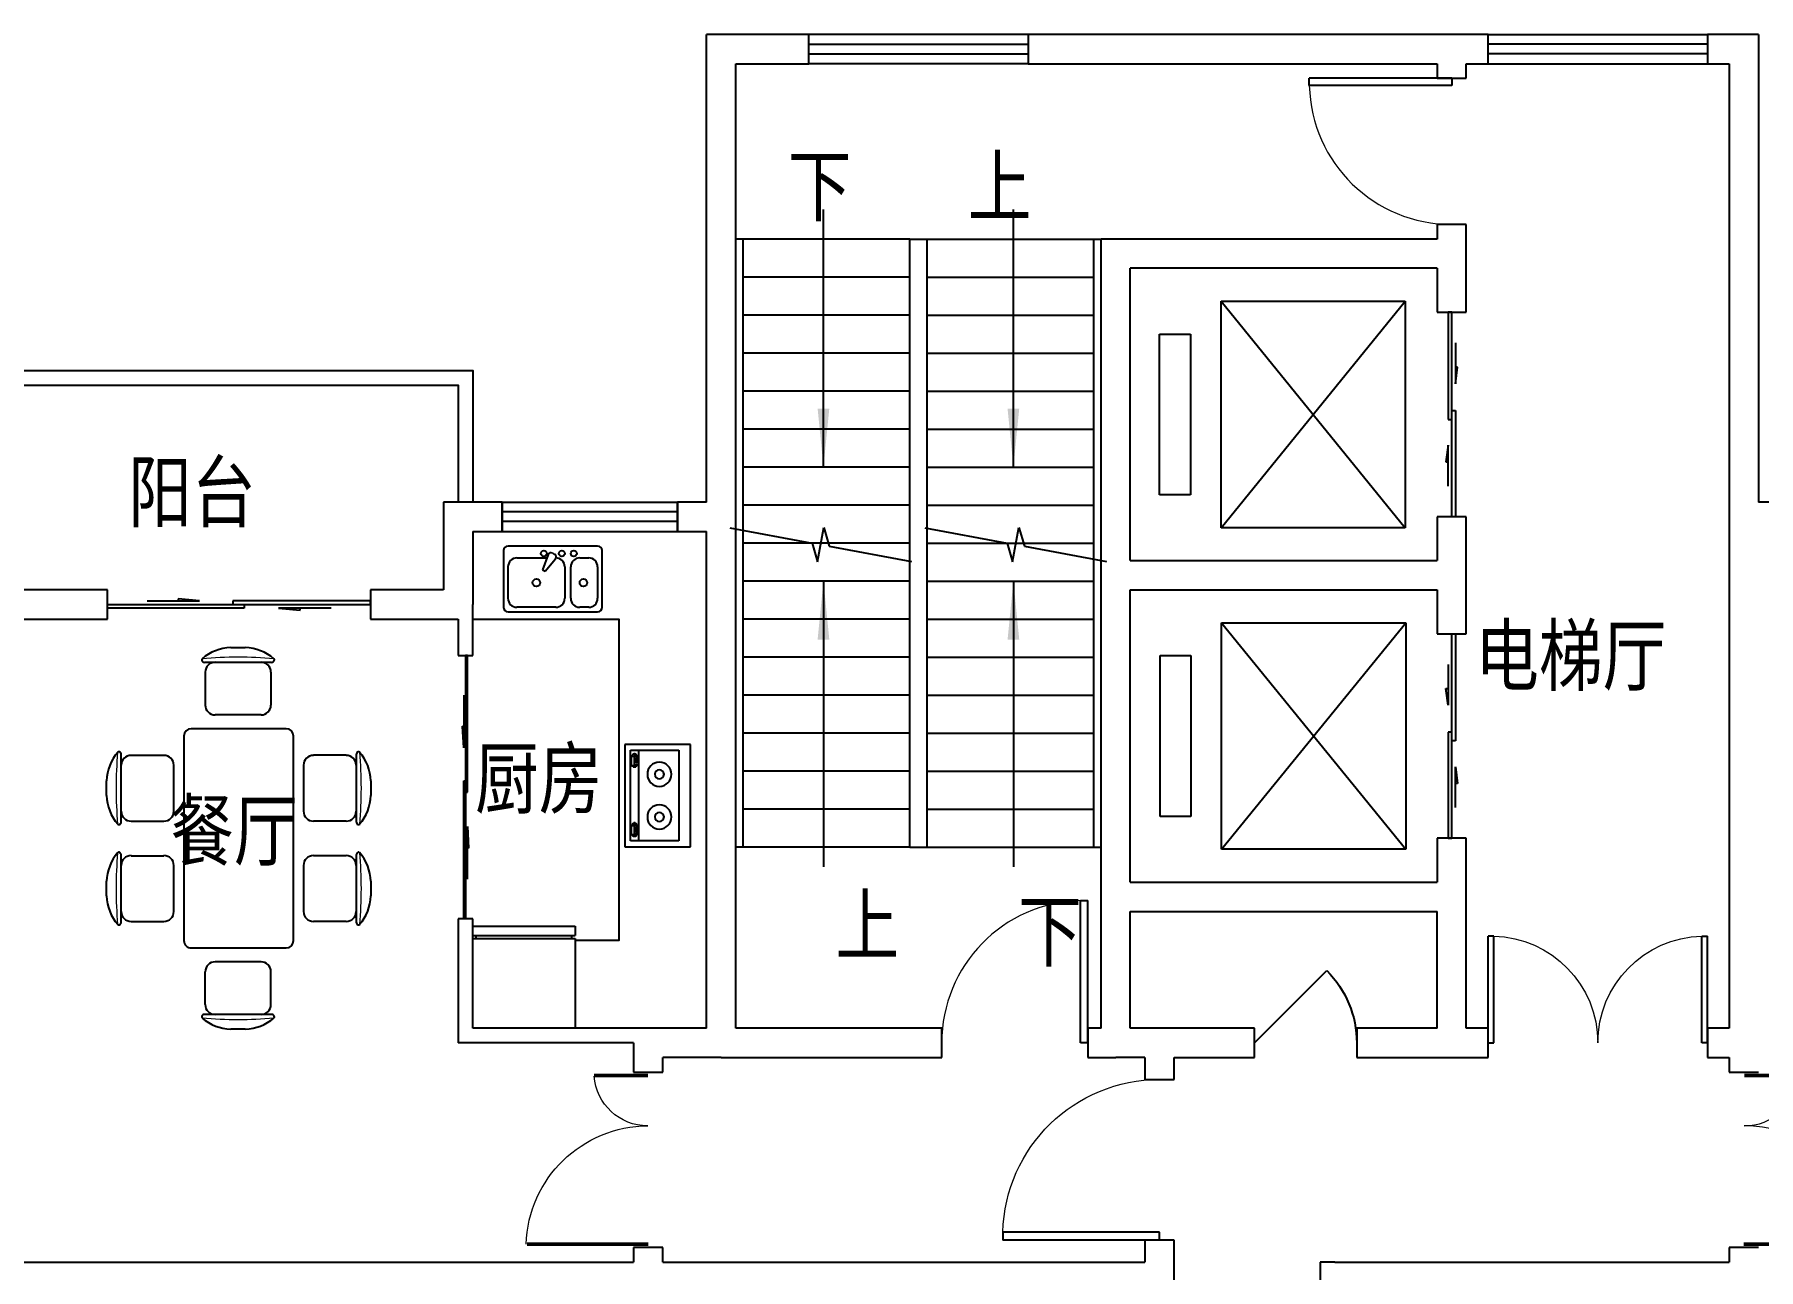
# Model space of a CAD drawing. Extents: x 4718159 to 4750259, y -1162956 to -1143856.
# Drawn here: x 4725859 to 4737659, y -1152306 to -1143856 of the extents above; entities that cross this region are included whole.
import ezdxf

# ---------------------------------------------------------------- set-up
doc = ezdxf.new("R2010")
doc.units = 0
doc.header["$MEASUREMENT"] = 0
doc.layers.get('0').update_dxf_attribs({"linetype": 'CONTINUOUS'})
for name, color, linetype in [('0-栏杆', 165, 'CONTINUOUS'), ('BALCONY', 153, 'CONTINUOUS'), ('BATH', 8, 'CONTINUOUS'), ('F', 8, 'CONTINUOUS'), ('F1', 8, 'CONTINUOUS'), ('STAIR', 3, 'CONTINUOUS'), ('text', 75, 'CONTINUOUS'), ('WALL', 2, 'CONTINUOUS'), ('WINDOW', 4, 'CONTINUOUS'), ('家具', 8, 'CONTINUOUS')]:
    doc.layers.add(name, color=color, linetype=linetype)
doc.styles.add('DIM_FONT', font='SIMPLEX.shx', dxfattribs={"width": 0.8})
doc.styles.add('黑体', font='simhei.ttf')

# ---------------------------------------------------------------- blocks, each defined once
blk = doc.blocks.new('_ARROW')
blk.add_solid([(0, 0), (-1, 0.1), (-1, -0.1)])
blk = doc.blocks.new('111')
at = {"layer": 'STAIR'}
for p, q in [((50, 0), (0, 0)), ((50, -4160), (50, 0)), ((1190, 0), (50, 0)), ((1190, 0), (1310, 0)), ((1310, 0), (2450, 0)), ((2450, 0), (2500, 0)), ((2450, -4160), (2450, 0)), ((1190, -260), (50, -260)), ((1310, -260), (2450, -260)), ((1190, -520), (50, -520)), ((1310, -520), (2450, -520)), ((1190, -780), (50, -780)), ((1310, -780), (2450, -780)), ((1190, -1040), (50, -1040)), ((1310, -1040), (2450, -1040)), ((1190, -1300), (50, -1300)), ((1310, -1300), (2450, -1300)), ((1190, -1560), (50, -1560)), ((1310, -1560), (2450, -1560)), ((1190, -1820), (50, -1820)), ((1310, -1820), (2450, -1820)), ((-40, -1976), (522, -2080)), ((560, -2209), (603, -1973)), ((603, -1973), (640, -2102)), ((1294, -1976), (1857, -2080)), ((1894, -2209), (1938, -1973)), ((1938, -1973), (1975, -2102)), ((1190, -2080), (50, -2080)), ((522, -2080), (560, -2209)), ((640, -2102), (1203, -2206)), ((1310, -2080), (2450, -2080)), ((1857, -2080), (1894, -2209)), ((1975, -2102), (2538, -2206)), ((1190, -2340), (50, -2340)), ((1310, -2340), (2450, -2340)), ((1190, -2600), (50, -2600)), ((1310, -2600), (2450, -2600)), ((1190, -2860), (50, -2860)), ((1310, -2860), (2450, -2860)), ((1190, -3120), (50, -3120)), ((1310, -3120), (2450, -3120)), ((1190, -3380), (50, -3380)), ((1310, -3380), (2450, -3380)), ((1190, -3640), (50, -3640)), ((1310, -3640), (2450, -3640)), ((1190, -3900), (50, -3900)), ((1310, -3900), (2450, -3900)), ((50, -4160), (0, -4160)), ((1190, -4160), (50, -4160)), ((1310, -4160), (2450, -4160)), ((2450, -4160), (2500, -4160))]:
    blk.add_line(p, q, dxfattribs=at)
for points in [[(600, -1560), (600, 203)], [(1900, -1560), (1900, 203)], [(600, -2340), (600, -4294)], [(1900, -2340), (1900, -4294)]]:
    blk.add_lwpolyline(points, dxfattribs=at)
at = {"layer": 'WALL'}
for p, q in [((1190, -4160), (1190, 0)), ((1310, -4160), (1310, 0)), ((1190, -4160), (1310, -4160))]:
    blk.add_line(p, q, dxfattribs=at)
at = {"layer": 'STAIR', "yscale": 400, "zscale": 400}
for p, xscale, rotation in [((600, -1560), 400, 270), ((1900, -1560), -400, 90), ((600, -2340), 400, 90), ((1900, -2340), -400, 270)]:
    blk.add_blockref('_ARROW', p, dxfattribs=dict(at, xscale=xscale, rotation=rotation))
blk = doc.blocks.new('dwaddddd')
at = {"layer": 'F'}
for p, q in [((803947, 162672), (804047, 162672)), ((804634, 162672), (804733, 162672)), ((803767, 162572), (804227, 162572)), ((803772, 162504), (803772, 162279)), ((804222, 162504), (804222, 162279)), ((804454, 162572), (804914, 162572)), ((804459, 162504), (804459, 162279)), ((804909, 162504), (804909, 162279)), ((805040, 162143), (803640, 162143)), ((803840, 162212), (804155, 162212)), ((804526, 162212), (804841, 162212)), ((803590, 162093), (803590, 161443)), ((805090, 161443), (805090, 162093)), ((803136, 161993), (803136, 161533)), ((803203, 161988), (803428, 161988)), ((803496, 161921), (803496, 161606)), ((805185, 161921), (805185, 161606)), ((805478, 161988), (805253, 161988)), ((805545, 161993), (805545, 161533)), ((803036, 161813), (803036, 161714)), ((805645, 161813), (805645, 161714)), ((803203, 161538), (803428, 161538)), ((805478, 161538), (805253, 161538)), ((803640, 161393), (805040, 161393)), ((804155, 161323), (803840, 161323)), ((804841, 161323), (804526, 161323)), ((803772, 161031), (803772, 161256)), ((804222, 161031), (804222, 161256)), ((804459, 161031), (804459, 161256)), ((804909, 161031), (804909, 161256)), ((804227, 160963), (803767, 160963)), ((804914, 160963), (804454, 160963)), ((804047, 160863), (803947, 160863)), ((804733, 160863), (804634, 160863))]:
    blk.add_line(p, q, dxfattribs=at)
for centre, radius, start, end in [((803957, 162356), 316, 91.7651, 130.7265), ((804037, 162356), 316, 49.2735, 88.2349), ((804644, 162356), 316, 91.7651, 130.7265), ((804724, 162356), 316, 49.2735, 88.2349), ((803758, 162588), 10, 130.7265, 202.67), ((803767, 162592), 20, 202.67, 270), ((803840, 162504), 67.5, 90, 180), ((804155, 162504), 67.5, 0, 90), ((804227, 162592), 20, 270, 337.33), ((804236, 162588), 10, 337.33, 49.2735), ((804445, 162588), 10, 130.7265, 202.67), ((804454, 162592), 20, 202.67, 270), ((804526, 162504), 67.5, 90, 180), ((804841, 162504), 67.5, 0, 90), ((804914, 162592), 20, 270, 337.33), ((804923, 162588), 10, 337.33, 49.2735), ((803840, 162279), 67.5, 180, 270), ((804155, 162279), 67.5, 270, 0), ((804526, 162279), 67.5, 180, 270), ((804841, 162279), 67.5, 270, 0), ((803640, 162093), 50, 90, 180), ((805040, 162093), 50, 0, 90), ((803351, 161803), 316, 139.2735, 178.2349), ((803120, 162002), 10, 67.33, 139.2735), ((803116, 161993), 20, 360, 67.33), ((803203, 161921), 67.5, 90, 180), ((803428, 161921), 67.5, 360, 90), ((805253, 161921), 67.5, 90, 180), ((805478, 161921), 67.5, 0, 90), ((805565, 161993), 20, 112.67, 180), ((805561, 162002), 10, 40.7265, 112.67), ((805330, 161803), 316, 1.7651, 40.7265), ((803351, 161723), 316, 181.7651, 220.7265), ((805330, 161723), 316, 319.2735, 358.2349), ((803203, 161606), 67.5, 180, 270), ((803428, 161606), 67.5, 270, 360), ((805253, 161606), 67.5, 180, 270), ((805478, 161606), 67.5, 270, 0), ((803120, 161524), 10, 220.7265, 292.67), ((803116, 161533), 20, 292.67, 360), ((803640, 161443), 50, 180, 270), ((805040, 161443), 50, 270, 0), ((805565, 161533), 20, 180, 247.33), ((805561, 161524), 10, 247.33, 319.2735), ((803840, 161256), 67.5, 90, 180), ((804155, 161256), 67.5, 0, 90), ((804526, 161256), 67.5, 90, 180), ((804841, 161256), 67.5, 0, 90), ((803767, 160943), 20, 90, 157.33), ((803840, 161031), 67.5, 180, 270), ((804155, 161031), 67.5, 270, 0), ((804227, 160943), 20, 22.67, 90), ((804454, 160943), 20, 90, 157.33), ((804526, 161031), 67.5, 180, 270), ((804841, 161031), 67.5, 270, 0), ((804914, 160943), 20, 22.67, 90), ((803758, 160947), 10, 157.33, 229.2735), ((803957, 161179), 316, 229.2735, 268.2349), ((804037, 161179), 316, 271.7651, 310.7265), ((804236, 160947), 10, 310.7265, 22.67), ((804445, 160947), 10, 157.33, 229.2735), ((804644, 161179), 316, 229.2735, 268.2349), ((804724, 161179), 316, 271.7651, 310.7265), ((804923, 160947), 10, 310.7265, 22.67)]:
    blk.add_arc(centre, radius, start, end, dxfattribs=at)
at = {"layer": 'F', "lineweight": 13}
for centre, start, end in [((803997, 159894), 84.8023, 95.1977), ((804684, 159894), 84.8023, 95.1977), ((805814, 161763), 174.8023, 185.1977), ((802867, 161763), 354.8023, 5.1977), ((803997, 163641), 264.8023, 275.1977), ((804684, 163641), 264.8023, 275.1977)]:
    blk.add_arc(centre, 2713, start, end, dxfattribs=at)
blk = doc.blocks.new('A$C179D235A')
at = {"layer": 'BATH'}
for p, q in [((0, 0), (0, 450)), ((0, 450), (700, 450)), ((40, 370), (40, 40)), ((660, 370), (40, 370)), ((660, 40), (660, 370)), ((700, 450), (700, 0)), ((40, 96), (660, 96)), ((40, 40), (660, 40)), ((71, 73), (71, 62)), ((146, 64), (82, 64)), ((82, 64), (82, 47)), ((82, 47), (146, 47)), ((146, 47), (146, 64)), ((163, 72), (163, 62)), ((544, 73), (544, 62)), ((555, 64), (555, 47)), ((619, 64), (555, 64)), ((555, 47), (619, 47)), ((619, 47), (619, 64)), ((636, 72), (636, 62)), ((700, 0), (0, 0))]:
    blk.add_line(p, q, dxfattribs=at)
for centre, radius in [((204, 237), 82.5), ((204, 237), 31.6), ((496, 237), 82.5), ((496, 237), 31.6)]:
    blk.add_circle(centre, radius, dxfattribs=at)
for centre, radius, start, end in [((75, 72), 4.03, 121.9106, 180), ((75, 72), 4.03, 180, 197.9454), ((75, 62), 4.03, 121.9106, 180), ((75, 62), 4.03, 180, 238.0894), ((95, 41), 41.3, 104.4631, 121.9106), ((95, 30), 41.3, 104.4631, 121.9106), ((95, 93), 41.3, 238.0894, 251.0845), ((108, -11), 94.4, 96.0983, 104.4631), ((108, -21), 94.4, 96.0983, 104.4631), ((117, -93), 177, 90, 96.0983), ((117, -104), 177, 90, 96.0983), ((117, -93), 177, 83.9017, 90), ((117, -104), 177, 83.9017, 90), ((126, -11), 94.4, 75.5369, 83.9017), ((126, -21), 94.4, 75.5369, 83.9017), ((126, 145), 94.4, 282.4611, 284.4631), ((139, 41), 41.3, 58.0894, 75.5369), ((139, 30), 41.3, 58.0894, 75.5369), ((139, 93), 41.3, 284.4631, 301.9106), ((159, 72), 4.03, 0, 58.0894), ((159, 62), 4.03, 360, 58.0894), ((159, 62), 4.03, 301.9106, 360), ((548, 72), 4.03, 121.9106, 180), ((548, 72), 4.03, 180, 197.9454), ((548, 62), 4.03, 121.9106, 180), ((548, 62), 4.03, 180, 238.0894), ((568, 41), 41.3, 104.4631, 121.9106), ((568, 30), 41.3, 104.4631, 121.9106), ((568, 93), 41.3, 238.0894, 251.0845), ((581, -11), 94.4, 96.0983, 104.4631), ((581, -21), 94.4, 96.0983, 104.4631), ((590, -93), 177, 90, 96.0983), ((590, -104), 177, 90, 96.0983), ((590, -93), 177, 83.9017, 90), ((590, -104), 177, 83.9017, 90), ((599, -11), 94.4, 75.5369, 83.9017), ((599, -21), 94.4, 75.5369, 83.9017), ((599, 145), 94.4, 282.4611, 284.4631), ((612, 41), 41.3, 58.0894, 75.5369), ((612, 30), 41.3, 58.0894, 75.5369), ((612, 93), 41.3, 284.4631, 301.9106), ((632, 72), 4.03, 0, 58.0894), ((632, 62), 4.03, 0, 58.0894), ((632, 62), 4.03, 301.9106, 360)]:
    blk.add_arc(centre, radius, start, end, dxfattribs=at)
blk = doc.blocks.new('A$C20217E62')
at = {"layer": 'F1'}
for p, q in [((0, 419), (0, 31)), ((644, 450), (31, 450)), ((92, 368), (298, 368)), ((306, 391), (267, 287)), ((285, 277), (355, 363)), ((335, 402), (350, 393)), ((522, 368), (583, 368)), ((675, 31), (675, 419)), ((31, 92), (31, 307)), ((267, 287), (285, 277)), ((419, 307), (419, 92)), ((460, 92), (460, 307)), ((644, 307), (644, 92)), ((31, 0), (644, 0)), ((358, 31), (92, 31)), ((583, 31), (522, 31))]:
    blk.add_line(p, q, dxfattribs=at)
for centre, radius in [((276, 399), 20.5), ((399, 399), 20.5), ((481, 399), 20.5), ((225, 199), 25.6), ((547, 199), 25.6)]:
    blk.add_circle(centre, radius, dxfattribs=at)
for centre, radius, start, end in [((31, 419), 30.7, 90, 180), ((92, 307), 61.4, 90, 180), ((325, 384), 20.5, 60, 159.4623), ((340, 376), 20.5, 320.5377, 60), ((358, 307), 61.4, 360, 90), ((522, 307), 61.4, 90, 180), ((583, 307), 61.4, 360, 90), ((644, 419), 30.7, 360, 90), ((31, 31), 30.7, 180, 270), ((92, 92), 61.4, 180, 270), ((358, 92), 61.4, 270, 360), ((522, 92), 61.4, 180, 270), ((583, 92), 61.4, 270, 360), ((644, 31), 30.7, 270, 360)]:
    blk.add_arc(centre, radius, start, end, dxfattribs=at)
blk = doc.blocks.new('_E10NWL')
for p, q in [((-275, 0), (275, 0)), ((-275, -482), (-275, 0)), ((275, 0), (275, -482)), ((275, -482), (-275, -482)), ((-275, -550), (-275, -499.1)), ((275, -499.1), (-275, -499.1)), ((275, -550), (-275, -550)), ((-256.6, -482), (-256.6, -499.1)), ((256.6, -482), (256.6, -499.1)), ((275, -499.1), (275, -550))]:
    blk.add_line(p, q)
at = {"style": 'DIM_FONT', "width": 0.8, "flags": 9}
for tag in ['YSIZE', 'XSIZE']:
    blk.add_attdef(tag, (0, 0), '', height=0.5, dxfattribs=at)
blk = doc.blocks.new('$DorLib2D$00000025')
at = {"const_width": 0.02}
for points in [[(0.481, -0.0014), (0.481, 0.6906)], [(-0.481, 0.0014), (-0.481, 0.3084)]]:
    blk.add_lwpolyline(points, dxfattribs=at)
at = {"lineweight": 13}
for centre, radius, start, end in [((0.5046, -0.0019), 0.6987, 91.93969, 179.72377), ((-0.5008, 0.0026), 0.3067, 359.78987, 85.75083)]:
    blk.add_arc(centre, radius, start, end, dxfattribs=at)
blk = doc.blocks.new('$DorLib2D$00000001')
for p, q in [((0.45, 0.975), (0.5, 0.975)), ((0.45, 0), (0.45, 0.975)), ((0.5, 0), (0.5, 0.975)), ((0.5, 0), (0.45, 0))]:
    blk.add_line(p, q)
at = {"lineweight": 13}
blk.add_arc((0.475, 0), 0.975, 91.4693, 180, dxfattribs=at)
blk = doc.blocks.new('$WINLIB2D$00000001')
for p, q in [((-0.5, 0.5), (0.5, 0.5)), ((-0.5, 0.5), (-0.5, -0.5)), ((0.5, -0.5), (0.5, 0.5)), ((0.5, 0.1667), (-0.5, 0.1667)), ((0.5, -0.1667), (-0.5, -0.1667)), ((-0.5, -0.5), (0.5, -0.5))]:
    blk.add_line(p, q)
blk = doc.blocks.new('$DorLib2D$00000131')
at = {"color": 0, "linetype": 'Continuous'}
for p, q in [((0.15, 0.125), (0.2319, 0.1973)), ((0.2319, 0.1973), (0.2319, 0.125)), ((-0.5, 0.125), (-0.5, 0)), ((0.0192, 0.125), (-0.5, 0.125)), ((0.0192, 0), (0.0192, 0.125)), ((0.35, 0.125), (0.15, 0.125)), ((-0.5, 0), (0.0192, 0)), ((-0.024, 0), (0.5, 0)), ((-0.024, -0.125), (-0.024, 0)), ((0.5, 0), (0.5, -0.125)), ((-0.35, -0.125), (-0.15, -0.125)), ((-0.2319, -0.1973), (-0.2319, -0.125)), ((-0.15, -0.125), (-0.2319, -0.1973)), ((0.5, -0.125), (-0.024, -0.125))]:
    blk.add_line(p, q, dxfattribs=at)
blk = doc.blocks.new('$DorLib2D$00000002')
for p, q in [((-0.5, 0), (-0.5, 0.4875)), ((-0.475, 0.4875), (-0.5, 0.4875)), ((-0.475, 0), (-0.475, 0.4875)), ((0.475, 0), (0.475, 0.4875)), ((0.475, 0.4875), (0.5, 0.4875)), ((0.5, 0), (0.5, 0.4875)), ((-0.5, 0), (-0.475, 0)), ((0.5, 0), (0.475, 0))]:
    blk.add_line(p, q)
at = {"lineweight": 13}
for centre, start, end in [((-0.4875, 0), 0, 88.53072), ((0.4875, 0), 91.46928, 180)]:
    blk.add_arc(centre, 0.4875, start, end, dxfattribs=at)
blk = doc.blocks.new('$DorLib2D$00000114')
at = {"color": 0}
blk.add_line((0.5, 0), (-0.207, 0.707), dxfattribs=at)
blk.add_arc((0.5, 0), 1, 135, 180, dxfattribs=at)

msp = doc.modelspace()

# ---------------------------------------------------------------- linework, layer by layer
at = {"layer": '0-栏杆'}
for points in [[(4724859, -1146156), (4728859, -1146156), (4728859, -1147056)], [(4724859, -1146256), (4728759, -1146256), (4728759, -1147056)]]:
    msp.add_lwpolyline(points, dxfattribs=at)
at = {"layer": 'BATH'}
msp.add_lwpolyline([(4728859, -1147856), (4729859, -1147856), (4729859, -1150056), (4729559, -1150056)], dxfattribs=at)
at = {"layer": 'STAIR'}
for p, q in [((4733980, -1145681), (4735240, -1147231)), ((4733980, -1147231), (4735240, -1145681)), ((4733980, -1145681), (4735240, -1145681)), ((4733980, -1147231), (4733980, -1145681)), ((4735240, -1145681), (4735240, -1147231)), ((4733560, -1145906), (4733770, -1145906)), ((4733560, -1147006), (4733560, -1145906)), ((4733770, -1145906), (4733770, -1147006)), ((4733770, -1147006), (4733560, -1147006)), ((4735240, -1147231), (4733980, -1147231)), ((4733984, -1147881), (4735244, -1149431)), ((4733984, -1149431), (4735244, -1147881)), ((4733984, -1147881), (4735244, -1147881)), ((4733984, -1149431), (4733984, -1147881)), ((4735244, -1147881), (4735244, -1149431)), ((4733564, -1148106), (4733774, -1148106)), ((4733564, -1149206), (4733564, -1148106)), ((4733774, -1148106), (4733774, -1149206)), ((4733774, -1149206), (4733564, -1149206)), ((4735244, -1149431), (4733984, -1149431))]:
    msp.add_line(p, q, dxfattribs=at)
at = {"layer": 'WALL'}
for p, q in [((4731159, -1143856), (4730459, -1143856)), ((4730459, -1147056), (4730459, -1143856)), ((4731159, -1144056), (4731159, -1143856)), ((4735559, -1143856), (4732659, -1143856)), ((4732659, -1143856), (4732659, -1144056)), ((4735809, -1143856), (4735559, -1143856)), ((4735809, -1144056), (4735809, -1143856)), ((4737659, -1143856), (4737309, -1143856)), ((4737309, -1143856), (4737309, -1144056)), ((4737659, -1143856), (4737659, -1147056)), ((4730659, -1144056), (4731159, -1144056)), ((4730659, -1147156), (4730659, -1144056)), ((4732659, -1144056), (4735459, -1144056)), ((4735459, -1144056), (4735459, -1144156)), ((4735659, -1144156), (4735659, -1144056)), ((4735659, -1144056), (4735809, -1144056)), ((4737309, -1144056), (4737459, -1144056)), ((4737459, -1144056), (4737459, -1147156)), ((4735459, -1144156), (4735659, -1144156)), ((4735659, -1145156), (4735459, -1145156)), ((4735459, -1145156), (4735459, -1145256)), ((4735659, -1145356), (4735659, -1145156)), ((4735459, -1145256), (4733159, -1145256)), ((4733159, -1147556), (4733159, -1145256)), ((4735659, -1145756), (4735659, -1145356)), ((4735459, -1145456), (4733359, -1145456)), ((4733359, -1147456), (4733359, -1145456)), ((4735459, -1145456), (4735459, -1145756)), ((4735459, -1145756), (4735659, -1145756)), ((4729059, -1147056), (4728659, -1147056)), ((4728659, -1147056), (4728659, -1147656)), ((4729059, -1147256), (4729059, -1147056)), ((4730459, -1147056), (4730259, -1147056)), ((4730259, -1147056), (4730259, -1147256)), ((4737859, -1147056), (4737659, -1147056)), ((4730659, -1150656), (4730659, -1147156)), ((4735659, -1147156), (4735459, -1147156)), ((4735459, -1147156), (4735459, -1147456)), ((4735659, -1147556), (4735659, -1147156)), ((4737459, -1147156), (4737459, -1150656)), ((4728859, -1147256), (4729059, -1147256)), ((4728859, -1147256), (4728859, -1147756)), ((4730259, -1147256), (4730459, -1147256)), ((4730459, -1150656), (4730459, -1147256)), ((4733359, -1147456), (4735459, -1147456)), ((4726359, -1147656), (4725759, -1147656)), ((4726359, -1147856), (4726359, -1147656)), ((4728659, -1147656), (4728159, -1147656)), ((4728159, -1147656), (4728159, -1147856)), ((4733159, -1149756), (4733159, -1147556)), ((4733359, -1147656), (4735459, -1147656)), ((4733359, -1149656), (4733359, -1147656)), ((4735459, -1147656), (4735459, -1147956)), ((4735659, -1147956), (4735659, -1147556)), ((4728859, -1148106), (4728859, -1147756)), ((4725759, -1147856), (4726359, -1147856)), ((4728159, -1147856), (4728759, -1147856)), ((4728759, -1147856), (4728759, -1148106)), ((4735459, -1147956), (4735659, -1147956)), ((4728759, -1148106), (4728859, -1148106)), ((4735659, -1149356), (4735459, -1149356)), ((4735459, -1149356), (4735459, -1149656)), ((4735659, -1149756), (4735659, -1149356)), ((4733359, -1149656), (4735459, -1149656)), ((4733159, -1150656), (4733159, -1149756)), ((4735659, -1150656), (4735659, -1149756)), ((4728859, -1149906), (4728759, -1149906)), ((4728759, -1149906), (4728759, -1150756)), ((4728859, -1150656), (4728859, -1149906)), ((4733359, -1149856), (4735459, -1149856)), ((4733359, -1150656), (4733359, -1149856)), ((4735459, -1150656), (4735459, -1149856)), ((4730059, -1150656), (4728859, -1150656)), ((4730459, -1150656), (4730059, -1150656)), ((4732068, -1150656), (4730659, -1150656)), ((4732068, -1150856), (4732068, -1150656)), ((4733159, -1150656), (4733068, -1150656)), ((4733068, -1150656), (4733068, -1150856)), ((4733559, -1150656), (4733359, -1150656)), ((4734209, -1150656), (4733559, -1150656)), ((4734209, -1150856), (4734209, -1150656)), ((4735459, -1150656), (4734909, -1150656)), ((4734909, -1150656), (4734909, -1150856)), ((4735809, -1150656), (4735659, -1150656)), ((4735809, -1150856), (4735809, -1150656)), ((4737459, -1150656), (4737309, -1150656)), ((4737309, -1150656), (4737309, -1150856)), ((4729959, -1150756), (4728759, -1150756)), ((4729959, -1150756), (4729959, -1150956)), ((4729959, -1150956), (4730159, -1150956)), ((4730159, -1150956), (4730159, -1150856)), ((4730559, -1150856), (4730159, -1150856)), ((4730559, -1150856), (4732068, -1150856)), ((4733068, -1150856), (4733259, -1150856)), ((4733459, -1150856), (4733259, -1150856)), ((4733459, -1150856), (4733459, -1151006)), ((4733659, -1151006), (4733659, -1150856)), ((4733659, -1150856), (4734209, -1150856)), ((4734909, -1150856), (4735559, -1150856)), ((4735559, -1150856), (4735809, -1150856)), ((4737309, -1150856), (4737459, -1150856)), ((4737459, -1150856), (4737459, -1150956)), ((4737459, -1150956), (4737659, -1150956)), ((4733459, -1151006), (4733659, -1151006)), ((4733659, -1152106), (4733459, -1152106)), ((4733459, -1152106), (4733459, -1152256)), ((4733659, -1152256), (4733659, -1152106)), ((4725659, -1152256), (4729559, -1152256)), ((4729559, -1152256), (4729959, -1152256)), ((4730159, -1152156), (4729959, -1152156)), ((4729959, -1152156), (4729959, -1152256)), ((4730159, -1152256), (4730159, -1152156)), ((4730159, -1152256), (4730759, -1152256)), ((4730759, -1152256), (4733459, -1152256)), ((4733659, -1152456), (4733659, -1152256)), ((4734759, -1152256), (4734659, -1152256)), ((4734659, -1152256), (4734659, -1152456)), ((4734759, -1152256), (4737459, -1152256)), ((4737659, -1152156), (4737459, -1152156)), ((4737459, -1152156), (4737459, -1152256))]:
    msp.add_line(p, q, dxfattribs=at)

# ---------------------------------------------------------------- block references
at = {"rotation": 270}
msp.add_blockref('dwaddddd', (4565489, -345016), dxfattribs=at)
at = {"layer": 'BALCONY'}
msp.add_blockref('111', (4730659, -1145256), dxfattribs=at)
at = {"layer": 'BATH', "xscale": -1, "rotation": 270}
msp.add_blockref('A$C179D235A', (4729899, -1149414), dxfattribs=at)
at = {"layer": 'F1', "extrusion": (0, 0, -1), "xscale": -1, "zscale": -1}
msp.add_blockref('A$C20217E62', (-4729069, -1147806), dxfattribs=at)
at = {"layer": 'WINDOW'}
for p, xscale, yscale, zscale in [((4731909, -1143956), -1500, 200, -1500), ((4736559, -1143956), 1500, -200, 1500)]:
    msp.add_blockref('$WINLIB2D$00000001', p, dxfattribs=dict(at, xscale=xscale, yscale=yscale, zscale=zscale))
for name, p, xscale, yscale, zscale, rotation in [('$DorLib2D$00000001', (4735559, -1144656), 1000, 1000, 1000, 90), ('$DorLib2D$00000131', (4735559, -1146456), 1400, -200, 1400, 90), ('$WINLIB2D$00000001', (4729659, -1147156), -1200, -200, -1200, 180), ('$DorLib2D$00000131', (4727259, -1147756), -1800, 200, -1800, 180), ('$DorLib2D$00000131', (4735559, -1148656), 1400, 200, 1400, 90), ('$DorLib2D$00000131', (4728809, -1149006), 1800, 100, 1800, 270), ('$DorLib2D$00000001', (4732568, -1150756), -1000, -1000, -1000, 180.0000000000098), ('$DorLib2D$00000002', (4736559, -1150756), 1500, -1500, 1500, 180.0000000000133), ('$DorLib2D$00000114', (4734559, -1150756), 700, -700, 700, 180.0000000000133), ('$DorLib2D$00000025', (4730059, -1151556), -1200, 1200, -1200, 90), ('$DorLib2D$00000025', (4737559, -1151556), 1200, 1200, 1200, 270.0000000010672), ('$DorLib2D$00000001', (4733559, -1151556), -1100, 1100, -1100, 89.9999999991996)]:
    msp.add_blockref(name, p, dxfattribs=dict(at, xscale=xscale, yscale=yscale, zscale=zscale, rotation=rotation))
at = {"layer": '家具', "extrusion": (0, 0, -1), "xscale": -1.272727265954016, "yscale": 1.272727273404598, "zscale": -1.272727272727271, "rotation": 180}
msp.add_blockref('_E10NWL', (-4729209, -1150656), dxfattribs=at)

# ---------------------------------------------------------------- texts
at = {"layer": 'text', "color": 0, "style": '黑体', "width": 0.8}
for s, p in [('下', (4731015, -1145092)), ('上', (4732247, -1145095)), ('阳台', (4726500, -1147186)), ('电梯厅', (4735719, -1148304)), ('厨房', (4728874, -1149145)), ('餐厅', (4726787, -1149502)), ('上', (4731340, -1150149)), ('下', (4732591, -1150190))]:
    msp.add_text(s, height=400, dxfattribs=at).set_placement(p)

doc.saveas('drawing.dxf')
